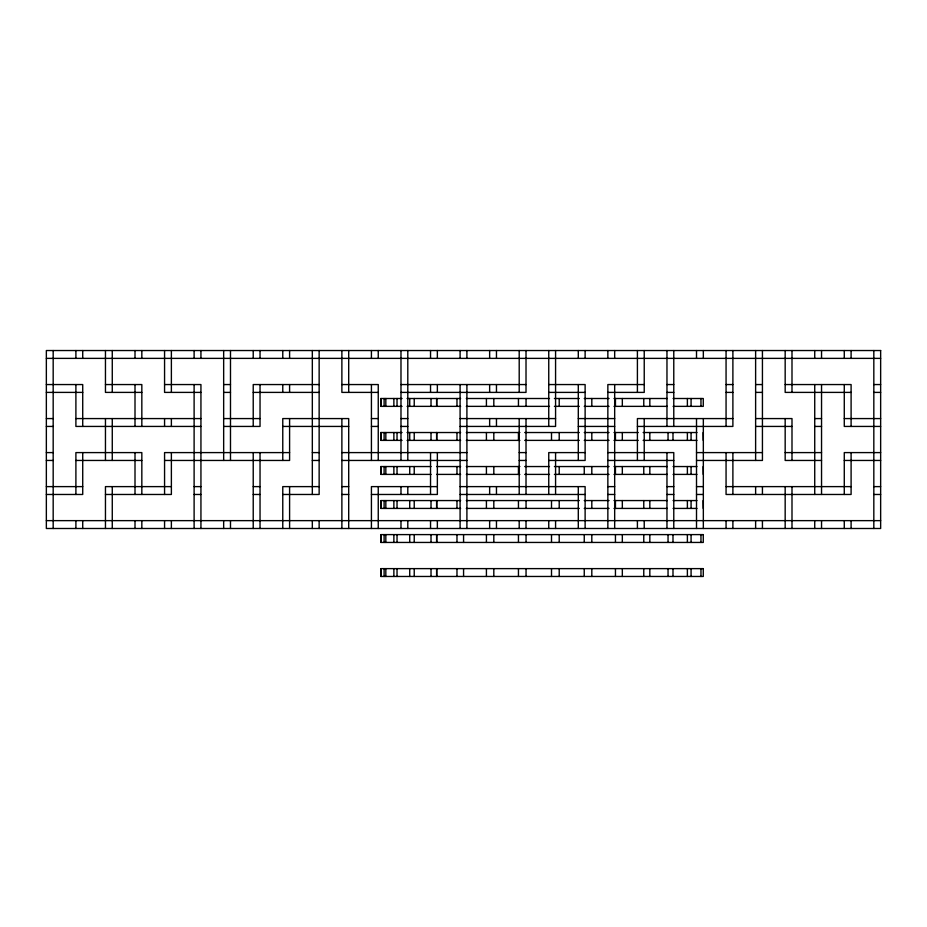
<?xml version="1.0" encoding="UTF-8"?>
<svg xmlns="http://www.w3.org/2000/svg" width="927" height="927" viewBox="0 0 927 927"><rect width="100%" height="100%" fill="white"/><g stroke="black" fill="none" stroke-linecap="round" stroke-linejoin="round"><path stroke-width="1.39" d="M46.35 358.378L880.65 358.378M46.35 384.554L82.723 384.554L82.723 426.432M105.458 384.554L141.831 384.554L141.831 426.432M164.566 384.554L200.939 384.554L200.939 528.494M223.662 384.554L230.487 384.554M319.143 384.554L253.222 384.554L253.222 426.432M341.878 384.554L378.251 384.554L378.251 460.452M400.985 384.554L526.015 384.554M548.749 384.554L585.122 384.554L585.122 460.452L548.749 460.452M644.23 384.554L607.857 384.554L607.857 528.494M666.965 384.554L673.778 384.554M726.061 384.554L732.886 384.554M755.621 384.554L762.434 384.554M785.169 384.554L851.102 384.554L851.102 426.432M873.825 384.554L880.65 384.554M46.35 392.399L82.723 392.399M141.831 392.399L105.458 392.399L105.458 350.533M200.939 392.399L164.566 392.399L164.566 350.533M223.662 392.399L230.487 392.399M253.222 392.399L319.143 392.399M378.251 392.399L341.878 392.399L341.878 350.533M400.985 392.399L526.015 392.399L526.015 350.533M548.749 392.399L585.122 392.399M607.857 392.399L644.23 392.399L644.23 350.533M666.965 392.399L673.778 392.399M726.061 392.399L732.886 392.399M755.621 392.399L762.434 392.399M851.102 392.399L785.169 392.399L785.169 350.533M873.825 392.399L880.65 392.399M402.051 398.506L380.835 398.506L380.835 406.362L402.051 406.362M407.092 398.506L460.626 398.506M466.316 398.506L549.502 398.506M554.416 398.506L579.317 398.506M584.253 398.506L609.062 398.506M614.022 398.506L667.359 398.506M673.095 398.506L703.269 398.506L703.269 406.362L673.095 406.362M407.092 406.362L460.626 406.362M466.316 406.362L549.502 406.362M554.416 406.362L579.317 406.362M584.253 406.362L609.062 406.362M614.022 406.362L667.359 406.362M46.35 418.575L53.175 418.575M75.898 418.575L200.939 418.575M223.662 418.575L260.035 418.575M371.426 418.575L378.251 418.575M400.985 418.575L407.799 418.575M460.093 418.575L555.574 418.575M578.297 418.575L614.671 418.575M732.886 418.575L637.405 418.575L637.405 460.452M755.621 418.575L791.994 418.575L791.994 460.452M814.729 418.575L821.542 418.575M844.277 418.575L880.65 418.575M46.35 426.432L53.175 426.432M200.939 426.432L75.898 426.432L75.898 384.554M223.662 426.432L260.035 426.432L260.035 384.554M282.77 426.432L348.703 426.432M371.426 426.432L378.251 426.432M400.985 426.432L407.799 426.432M460.093 426.432L555.574 426.432L555.574 350.533M578.297 426.432L614.671 426.432M637.405 426.432L732.886 426.432L732.886 350.533M755.621 426.432L791.994 426.432M814.729 426.432L821.542 426.432M880.65 426.432L844.277 426.432L844.277 384.554M402.051 432.527L380.835 432.527L380.835 440.383L402.051 440.383M407.092 432.527L460.626 432.527M466.316 432.527L519.862 432.527M524.705 432.527L579.317 432.527M584.253 432.527L609.062 432.527M614.022 432.527L638.216 432.527M643.141 432.527L696.965 432.527M703.153 432.527L703.257 440.383M407.092 440.383L460.626 440.383M466.316 440.383L519.862 440.383M524.705 440.383L579.317 440.383M584.253 440.383L609.062 440.383M614.022 440.383L638.216 440.383M643.141 440.383L696.965 440.383M46.35 452.596L53.175 452.596M289.595 452.596L164.566 452.596L164.566 494.473M312.329 452.596L319.143 452.596M341.878 452.596L466.907 452.596M519.201 452.596L526.015 452.596M585.122 452.596L548.749 452.596L548.749 494.473M607.857 452.596L673.778 452.596L673.778 528.494M696.513 452.596L762.434 452.596M785.169 452.596L821.542 452.596M880.65 452.596L844.277 452.596L844.277 494.473M46.35 460.452L53.175 460.452M75.898 460.452L141.831 460.452M164.566 460.452L289.595 460.452L289.595 418.575M312.329 460.452L319.143 460.452M341.878 460.452L466.907 460.452M519.201 460.452L526.015 460.452M607.857 460.452L673.778 460.452M696.513 460.452L762.434 460.452L762.434 350.533M821.542 460.452L785.169 460.452L785.169 418.575M844.277 460.452L880.65 460.452M431.067 466.548L380.835 466.548L380.835 474.404L431.067 474.404M436.571 466.548L460.626 466.548M466.316 466.548L519.862 466.548M524.705 466.548L549.502 466.548M554.416 466.548L609.062 466.548M614.022 466.548L667.359 466.548M673.095 466.548L696.965 466.548M703.153 466.548L703.257 474.404M436.571 474.404L460.626 474.404M466.316 474.404L519.862 474.404M524.705 474.404L549.502 474.404M554.416 474.404L609.062 474.404M614.022 474.404L667.359 474.404M673.095 474.404L696.965 474.404M46.35 486.617L82.723 486.617M171.379 486.617L105.458 486.617L105.458 528.494M194.114 486.617L200.939 486.617M253.222 486.617L260.035 486.617M319.143 486.617L282.77 486.617L282.77 528.494M341.878 486.617L348.703 486.617M437.359 486.617L371.426 486.617L371.426 528.494M460.093 486.617L585.122 486.617L585.122 528.494M607.857 486.617L614.671 486.617M666.965 486.617L673.778 486.617M696.513 486.617L703.338 486.617M726.061 486.617L851.102 486.617M873.825 486.617L880.65 486.617M46.35 494.473L82.723 494.473L82.723 452.596M105.458 494.473L171.379 494.473L171.379 452.596M194.114 494.473L200.939 494.473M253.222 494.473L260.035 494.473M282.77 494.473L319.143 494.473L319.143 350.533M341.878 494.473L348.703 494.473M371.426 494.473L437.359 494.473L437.359 452.596M460.093 494.473L585.122 494.473M607.857 494.473L614.671 494.473M666.965 494.473L673.778 494.473M696.513 494.473L703.338 494.473M873.825 494.473L880.65 494.473M460.626 500.568L380.835 500.568L380.835 508.425L460.626 508.425M466.316 500.568L579.317 500.568M584.253 500.568L609.062 500.568M614.022 500.568L667.359 500.568M673.095 500.568L696.965 500.568M703.153 500.568L703.257 508.425M466.316 508.425L579.317 508.425M584.253 508.425L609.062 508.425M614.022 508.425L667.359 508.425M673.095 508.425L696.965 508.425M46.35 520.638L880.65 520.638M873.825 350.533L873.825 528.494M851.102 350.533L851.102 358.378M851.102 452.596L851.102 494.473L726.061 494.473L726.061 452.596M851.102 520.638L851.102 528.494M844.277 350.533L844.277 358.378M844.277 520.638L844.277 528.494M821.542 350.533L821.542 358.378M821.542 384.554L821.542 494.473M821.542 520.638L821.542 528.494M814.729 350.533L814.729 358.378M814.729 384.554L814.729 494.473M814.729 520.638L814.729 528.494M791.994 350.533L791.994 392.399M791.994 486.617L791.994 528.494M785.169 486.617L785.169 528.494M762.434 486.617L762.434 494.473M762.434 520.638L762.434 528.494M755.621 350.533L755.621 460.452M755.621 486.617L755.621 494.473M755.621 520.638L755.621 528.494M732.886 452.596L732.886 494.473M732.886 520.638L732.886 528.494M726.061 350.533L726.061 426.432M726.061 520.638L726.061 528.494M703.338 350.533L703.338 358.378M703.338 418.575L703.338 528.494M700.963 398.506L700.963 406.362M700.963 534.601L700.963 542.446M700.963 568.622L700.963 576.467M696.513 350.533L696.513 358.378M696.513 418.575L696.513 528.494M691.078 398.506L691.078 406.362M691.078 432.527L691.078 440.383M691.078 466.548L691.078 474.404M691.078 500.568L691.078 508.425M691.078 534.601L691.078 542.446M691.078 568.622L691.078 576.467M687.382 398.506L687.382 406.362M687.382 432.527L687.382 440.383M687.382 466.548L687.382 474.404M687.382 500.568L687.382 508.425M687.382 534.601L687.382 542.446M687.382 568.622L687.382 576.467M673.778 350.533L673.778 426.432M672.99 432.527L672.99 440.383M672.99 534.601L672.99 542.446M672.99 568.622L672.99 576.467M668.043 432.527L668.043 440.383M668.043 534.601L668.043 542.446M668.043 568.622L668.043 576.467M666.965 350.533L666.965 426.432M666.965 452.596L666.965 528.494M649.827 398.506L649.827 406.362M649.827 432.527L649.827 440.383M649.827 466.548L649.827 474.404M649.827 500.568L649.827 508.425M649.827 534.601L649.827 542.446M649.827 568.622L649.827 576.467M644.23 418.575L644.23 460.452M644.23 520.638L644.23 528.494M643.767 398.506L643.767 406.362M643.767 466.548L643.767 474.404M643.767 500.568L643.767 508.425M643.767 534.601L643.767 542.446M643.767 568.622L643.767 576.467M637.405 350.533L637.405 392.399M637.405 520.638L637.405 528.494M622.33 398.506L622.33 406.362M622.33 432.527L622.33 440.383M622.33 466.548L622.33 474.404M622.33 500.568L622.33 508.425M622.33 534.601L622.33 542.446M622.33 568.622L622.33 576.467M615.447 398.506L615.447 406.362M615.447 432.527L615.447 440.383M615.447 466.548L615.447 474.404M615.447 500.568L615.447 508.425M615.447 534.601L615.447 542.446M615.447 568.622L615.447 576.467M614.671 350.533L614.671 358.378M614.671 384.554L614.671 528.494M607.857 350.533L607.857 358.378M591.808 398.506L591.808 406.362M591.808 432.527L591.808 440.383M591.808 466.548L591.808 474.404M591.808 500.568L591.808 508.425M591.808 534.601L591.808 542.446M591.808 568.622L591.808 576.467M585.122 350.533L585.122 358.378M584.253 466.548L584.253 474.404M584.253 534.601L584.253 542.446M584.253 568.622L584.253 576.467M578.297 350.533L578.297 358.378M578.297 384.554L578.297 460.452M578.297 486.617L578.297 528.494M559.213 398.506L559.213 406.362M559.213 432.527L559.213 440.383M559.213 466.548L559.213 474.404M559.213 500.568L559.213 508.425M559.213 534.601L559.213 542.446M559.213 568.622L559.213 576.467M555.574 452.596L555.574 494.473M555.574 520.638L555.574 528.494M551.507 432.527L551.507 440.383M551.507 500.568L551.507 508.425M551.507 534.601L551.507 542.446M551.507 568.622L551.507 576.467M548.749 350.533L548.749 426.432M548.749 520.638L548.749 528.494M526.049 398.506L526.049 406.362M526.015 418.575L526.015 494.473M526.049 500.568L526.049 508.425M526.015 520.638L526.015 528.494M526.049 534.601L526.049 542.446M526.049 568.622L526.049 576.467M519.201 350.533L519.201 392.399M519.201 418.575L519.201 494.473M519.201 520.638L519.201 528.494M518.448 398.506L518.448 406.362M518.448 432.527L518.448 440.383M518.448 466.548L518.448 474.404M518.448 500.568L518.448 508.425M518.448 534.601L518.448 542.446M518.448 568.622L518.448 576.467M496.466 350.533L496.466 358.378M496.466 384.554L496.466 392.399M496.466 418.575L496.466 426.432M496.466 486.617L496.466 494.473M496.466 520.638L496.466 528.494M493.813 398.506L493.813 406.362M493.813 432.527L493.813 440.383M493.813 466.548L493.813 474.404M493.813 500.568L493.813 508.425M493.813 534.601L493.813 542.446M493.813 568.622L493.813 576.467M489.641 350.533L489.641 358.378M489.641 384.554L489.641 392.399M489.641 418.575L489.641 426.432M489.641 486.617L489.641 494.473M489.641 520.638L489.641 528.494M486.42 398.506L486.42 406.362M486.42 432.527L486.42 440.383M486.42 466.548L486.42 474.404M486.42 500.568L486.42 508.425M486.42 534.601L486.42 542.446M486.42 568.622L486.42 576.467M466.907 350.533L466.907 358.378M466.907 384.554L466.907 528.494M463.57 534.601L463.57 542.446M463.57 568.622L463.57 576.467M460.093 350.533L460.093 358.378M460.093 384.554L460.093 528.494M456.976 398.506L456.976 406.362M456.976 432.527L456.976 440.383M456.976 466.548L456.976 474.404M456.976 500.568L456.976 508.425M456.976 534.601L456.976 542.446M456.976 568.622L456.976 576.467M437.359 350.533L437.359 358.378M437.359 384.554L437.359 392.399M437.359 520.638L437.359 528.494M436.779 398.506L436.779 406.362M436.779 432.527L436.779 440.383M436.779 500.568L436.779 508.425M436.779 534.601L436.779 542.446M436.779 568.622L436.779 576.467M436.605 398.506L436.605 406.362M436.605 432.527L436.605 440.383M436.605 500.568L436.605 508.425M436.605 534.601L436.605 542.446M436.605 568.622L436.605 576.467M431.02 398.506L431.02 406.362M431.02 432.527L431.02 440.383M431.02 500.568L431.02 508.425M431.02 534.601L431.02 542.446M431.02 568.622L431.02 576.467M430.534 350.533L430.534 358.378M430.534 384.554L430.534 392.399M430.534 452.596L430.534 494.473M430.534 520.638L430.534 528.494M414.23 398.506L414.23 406.362M414.23 432.527L414.23 440.383M414.23 466.548L414.23 474.404M414.23 500.568L414.23 508.425M414.23 534.601L414.23 542.446M414.23 568.622L414.23 576.467M409.722 398.506L409.722 406.362M409.722 432.527L409.722 440.383M409.722 466.548L409.722 474.404M409.722 500.568L409.722 508.425M409.722 534.601L409.722 542.446M409.722 568.622L409.722 576.467M407.799 350.533L407.799 460.452M407.799 486.617L407.799 494.473M407.799 520.638L407.799 528.494M400.985 350.533L400.985 460.452M400.985 486.617L400.985 494.473M400.985 520.638L400.985 528.494M397.034 398.506L397.034 406.362M397.034 432.527L397.034 440.383M397.034 466.548L397.034 474.404M397.034 500.568L397.034 508.425M397.034 534.601L397.034 542.446M397.034 568.622L397.034 576.467M393.871 398.506L393.871 406.362M393.871 432.527L393.871 440.383M393.871 466.548L393.871 474.404M393.871 500.568L393.871 508.425M393.871 534.601L393.871 542.446M393.871 568.622L393.871 576.467M385.829 398.506L385.829 406.362M385.829 432.527L385.829 440.383M385.829 466.548L385.829 474.404M385.829 500.568L385.829 508.425M385.829 534.601L385.829 542.446M385.829 568.622L385.829 576.467M384.114 398.506L384.114 406.362M384.114 432.527L384.114 440.383M384.114 466.548L384.114 474.404M384.114 500.568L384.114 508.425M384.114 534.601L384.114 542.446M384.114 568.622L384.114 576.467M381.02 398.506L381.02 406.362M381.02 432.527L381.02 440.383M381.02 466.548L381.02 474.404M381.02 500.568L381.02 508.425M381.02 534.601L381.02 542.446M381.02 568.622L381.02 576.467M378.251 350.533L378.251 358.378M378.251 486.617L378.251 528.494M371.426 350.533L371.426 358.378M371.426 384.554L371.426 460.452M348.703 350.533L348.703 392.399M348.703 528.494L348.703 418.575L282.77 418.575L282.77 460.452M341.878 418.575L341.878 528.494M319.143 520.638L319.143 528.494M312.329 350.533L312.329 494.473M312.329 520.638L312.329 528.494M289.595 350.533L289.595 358.378M289.595 384.554L289.595 392.399M289.595 486.617L289.595 528.494M282.77 350.533L282.77 358.378M282.77 384.554L282.77 392.399M260.035 350.533L260.035 358.378M260.035 452.596L260.035 528.494M253.222 350.533L253.222 358.378M253.222 452.596L253.222 528.494M230.487 350.533L230.487 460.452M230.487 520.638L230.487 528.494M223.662 350.533L223.662 460.452M223.662 520.638L223.662 528.494M200.939 350.533L200.939 358.378M194.114 350.533L194.114 358.378M194.114 384.554L194.114 528.494M171.379 350.533L171.379 392.399M171.379 418.575L171.379 426.432M171.379 520.638L171.379 528.494M164.566 418.575L164.566 426.432M164.566 520.638L164.566 528.494M141.831 350.533L141.831 358.378M141.831 494.473L141.831 452.596L75.898 452.596L75.898 494.473M141.831 520.638L141.831 528.494M135.006 350.533L135.006 358.378M135.006 384.554L135.006 426.432M135.006 452.596L135.006 494.473M135.006 520.638L135.006 528.494M112.271 350.533L112.271 392.399M112.271 418.575L112.271 460.452M112.271 486.617L112.271 528.494M105.458 418.575L105.458 460.452M82.723 350.533L82.723 358.378M82.723 520.638L82.723 528.494M75.898 350.533L75.898 358.378M75.898 520.638L75.898 528.494M53.175 350.533L53.175 528.494M880.65 350.533L46.35 350.533L46.35 528.494L880.65 528.494L880.65 350.533M703.269 534.601L380.835 534.601L380.835 542.446L703.269 542.446L703.269 534.601M703.269 568.622L380.835 568.622L380.835 576.467L703.269 576.467L703.269 568.622"/></g></svg>
